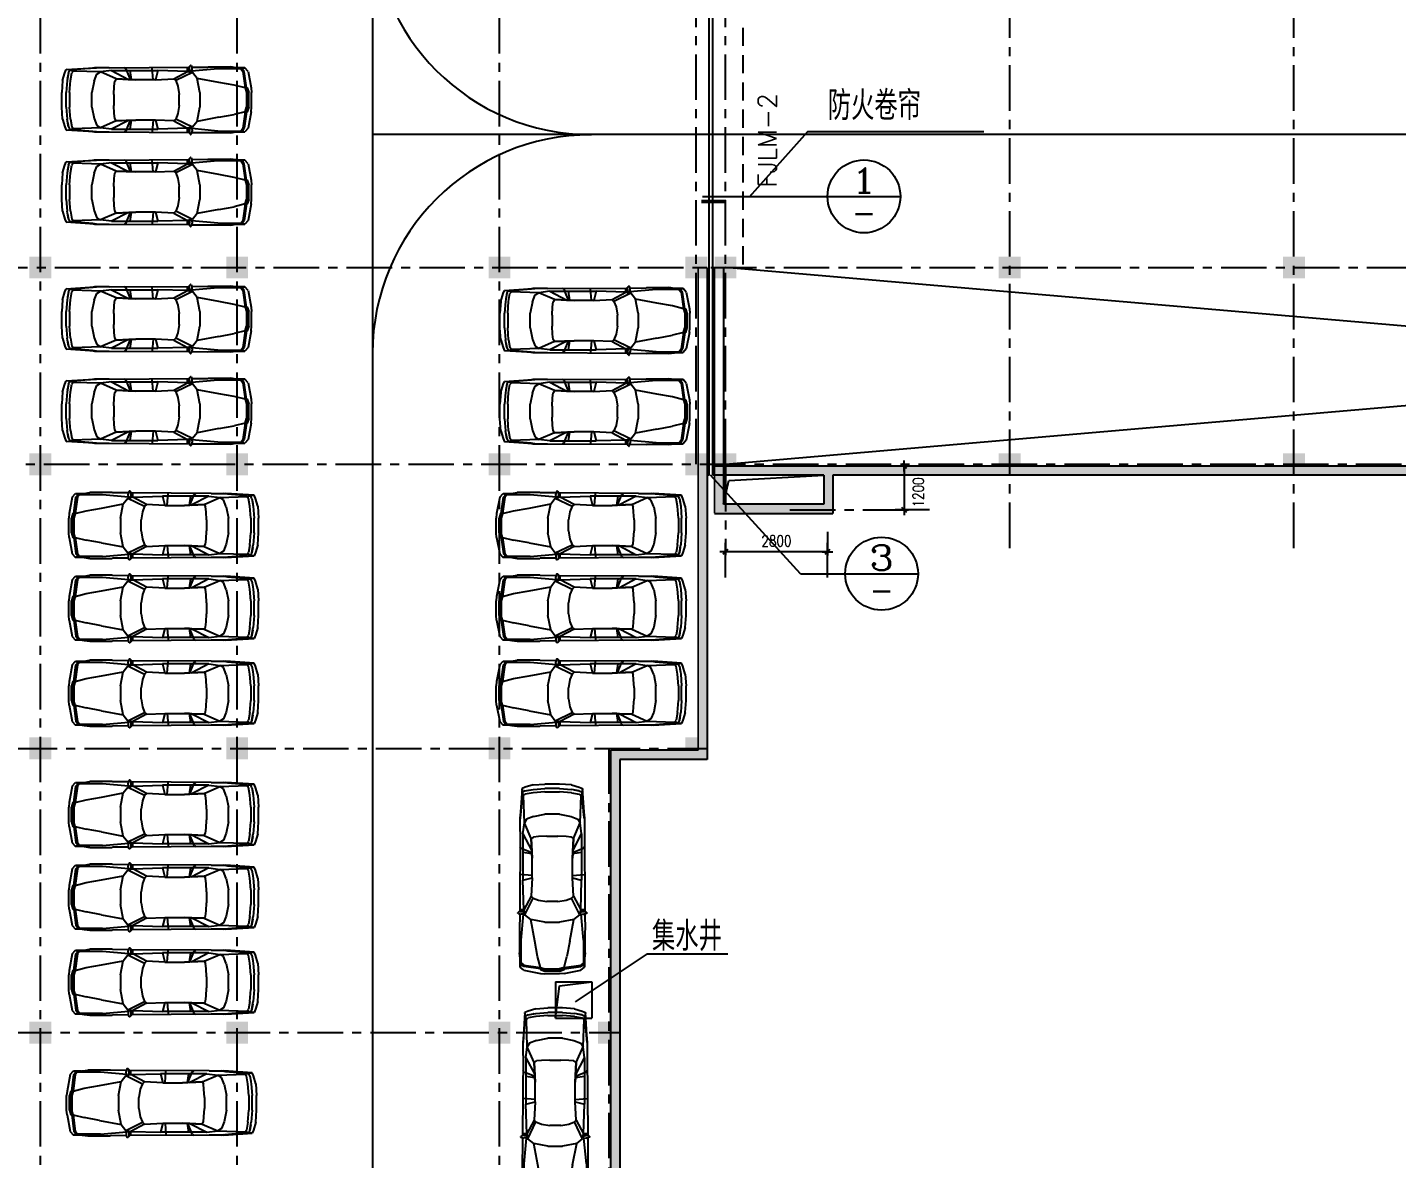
# Model space of a CAD drawing. Extents: x -542930 to 249594, y -301235 to 84515.
# Drawn here: x 31171 to 68745, y -172118 to -141068 of the extents above; entities that cross this region are included whole.
import ezdxf
from ezdxf.enums import TextEntityAlignment as Align

# ---------------------------------------------------------------- set-up
doc = ezdxf.new("R2010")
doc.units = 0
doc.header["$LTSCALE"] = 1000
doc.header["$MEASUREMENT"] = 0
doc.linetypes.add('CENTER', pattern=[2, 1.25, -0.25, 0.25, -0.25])
doc.linetypes.add('DASHED', pattern=[0.75, 0.5, -0.25])
doc.layers.get('0').update_dxf_attribs({"linetype": 'CONTINUOUS'})
doc.layers.get('DEFPOINTS').update_dxf_attribs({"linetype": 'CONTINUOUS'})
for name, color, linetype in [('A-CH-TEXT', 2, 'CONTINUOUS'), ('A-COLUMN', 5, 'CONTINUOUS'), ('A-FURN', 251, 'CONTINUOUS'), ('A-GRID', 1, 'CENTER'), ('A-STAIR', 3, 'CONTINUOUS'), ('OTHER', 7, 'CONTINUOUS'), ('PUB_DIM', 3, 'CONTINUOUS'), ('PUB_TITLE', 4, 'CONTINUOUS'), ('WALL', 255, 'CONTINUOUS')]:
    doc.layers.add(name, color=color, linetype=linetype)
doc.styles.add('COMP', font='complex', dxfattribs={"bigfont": 'hztxt'})
doc.styles.add('DIM_FONT', font='SIMPLEX.shx', dxfattribs={"width": 0.8})
doc.styles.add('HZXY', font='romans.shx', dxfattribs={"width": 0.8, "bigfont": 'hztxt.shx'})
doc.dimstyles.new('DIMN', dxfattribs={"dimtxt": 300, "dimasz": 1, "dimexe": 250, "dimexo": 300, "dimgap": 150, "dimtad": 1, "dimdec": 0, "dimdsep": 46, "dimtxsty": 'DIM_FONT', "dimblk": '_DIMX', "dimcen": 2.5, "dimclrt": 7, "dimadec": 0, "dimazin": 0, "dimtfac": 1, "dimtdec": 0, "dimtix": 1, "dimtmove": 2, "dimatfit": 3, "dimldrblk": '_DIMX', "dimfxl": 1, "dimtolj": 1, "dimtzin": 0, "dimarcsym": 0})

# ---------------------------------------------------------------- blocks, each defined once
blk = doc.blocks.new('M_F27')
for p, q in [((-2426, 736), (-2389, 824)), ((-2389, 824), (-1610, 874)), ((-2389, 824), (-1560, 874)), ((-2264, 812), (-2389, 824)), ((-2326, 736), (-2288, 811)), ((-2200, 786), (-2288, 811)), ((-2200, 786), (-2238, 736)), ((-1560, 874), (-2212, 815)), ((-2208, 815), (-2211, 814)), ((-1660, 862), (-2208, 815)), ((-1446, 761), (-2200, 786)), ((-1560, 874), (-1660, 862)), ((-1617, 869), (-1620, 866)), ((-1208, 874), (-1610, 874)), ((-1547, 698), (-1446, 761)), ((-1145, 799), (-1446, 761)), ((-1019, 572), (-1446, 761)), ((-1208, 874), (980, 889)), ((-1145, 799), (-682, 557)), ((-1145, 799), (124, 799)), ((-743, 849), (-793, 874)), ((-730, 799), (-743, 849)), ((-630, 555), (-730, 799)), ((-642, 799), (-605, 554)), ((-2, 547), (-27, 877)), ((124, 799), (61, 547)), ((941, 773), (124, 799)), ((564, 572), (941, 773)), ((941, 773), (941, 874)), ((983, 777), (941, 773)), ((941, 773), (987, 765)), ((980, 902), (995, 790)), ((980, 790), (980, 898)), ((995, 790), (980, 790)), ((980, 790), (992, 746)), ((984, 905), (1020, 939)), ((995, 790), (1022, 746)), ((1022, 748), (995, 790)), ((1053, 768), (1022, 746)), ((1036, 935), (1062, 857)), ((1036, 756), (1079, 748)), ((1051, 889), (1497, 893)), ((1057, 776), (1062, 857)), ((1770, 849), (1058, 784)), ((1506, 899), (2121, 899)), ((2461, 849), (1770, 849)), ((2272, 876), (2121, 899)), ((2272, 876), (2272, 874)), ((2437, 851), (2272, 876)), ((2511, 874), (2287, 874)), ((2398, 849), (2461, 773)), ((2437, 850), (2433, 851)), ((2498, 773), (2436, 849)), ((2511, 874), (2450, 850)), ((2461, 773), (2523, 321)), ((2561, 321), (2498, 773)), ((2599, 773), (2511, 874)), ((2599, 773), (2687, 321)), ((-2489, 522), (-2514, 196)), ((-2489, 522), (-2426, 736)), ((-2364, 522), (-2389, 196)), ((-2326, 736), (-2364, 522)), ((-2326, 736), (-2351, 596)), ((-2351, 594), (-2351, 596)), ((-2301, 196), (-2276, 522)), ((-2276, 522), (-2238, 736)), ((-1622, 510), (-1685, 196)), ((-1622, 510), (-1547, 698)), ((-1070, 371), (-1057, 510)), ((-1019, 572), (-1057, 510)), ((-680, 556), (-1019, 572)), ((-1019, 572), (-479, 547)), ((-680, 556), (-630, 555)), ((-605, 554), (-630, 555)), ((-479, 547), (-605, 554)), ((61, 547), (-479, 547)), ((61, 547), (564, 572)), ((564, 572), (614, 522)), ((1079, 748), (614, 522)), ((614, 522), (677, 371)), ((992, 746), (1021, 747)), ((1021, 747), (1022, 748)), ((1204, 585), (1079, 748)), ((1795, 472), (1204, 585)), ((1280, 196), (1204, 585)), ((2222, 397), (1795, 472)), ((2523, 321), (2222, 397)), ((-2514, -206), (-2514, 196)), ((-2389, -206), (-2389, 196)), ((-2301, 196), (-2301, -206)), ((-1685, -206), (-1685, 196)), ((-1082, 145), (-1070, 371)), ((-1082, 145), (-1082, -156)), ((677, 371), (714, 145)), ((714, -156), (714, 145)), ((1280, 196), (1280, -206)), ((2523, 321), (2586, 321)), ((2523, 321), (2561, 196)), ((2580, 196), (2542, 321)), ((2561, 196), (2561, -206)), ((2611, 196), (2574, 321)), ((2580, 321), (2618, 196)), ((2580, 196), (2580, -206)), ((2611, 196), (2611, -206)), ((2618, -206), (2618, 196)), ((2687, 321), (2699, 196)), ((2699, -206), (2699, 196)), ((-2489, -533), (-2514, -206)), ((-2389, -206), (-2364, -533)), ((-2276, -533), (-2301, -206)), ((-1685, -206), (-1622, -520)), ((-1070, -382), (-1082, -156)), ((714, -156), (677, -382)), ((1204, -596), (1280, -206)), ((2523, -332), (2222, -407)), ((2523, -332), (2461, -784)), ((2561, -332), (2498, -784)), ((2523, -332), (2561, -206)), ((2586, -332), (2523, -332)), ((2580, -206), (2542, -332)), ((2618, -6), (2561, -6)), ((2574, -332), (2611, -206)), ((2618, -206), (2580, -332)), ((2687, -332), (2599, -784)), ((2687, -332), (2699, -206)), ((-2489, -533), (-2426, -747)), ((-2426, -747), (-2389, -835)), ((-2326, -747), (-2364, -533)), ((-2351, -607), (-2351, -605)), ((-2351, -607), (-2326, -747)), ((-2326, -747), (-2288, -822)), ((-2276, -533), (-2238, -747)), ((-2200, -797), (-2238, -747)), ((-1622, -520), (-1547, -709)), ((-1547, -709), (-1446, -772)), ((-1019, -583), (-1446, -772)), ((-682, -568), (-1145, -809)), ((-1057, -520), (-1070, -382)), ((-1019, -583), (-1057, -520)), ((-479, -558), (-1019, -583)), ((-1019, -583), (-680, -567)), ((-730, -809), (-630, -566)), ((-680, -567), (-682, -568)), ((-680, -567), (-630, -566)), ((-605, -565), (-642, -809)), ((-630, -566), (-605, -565)), ((-605, -565), (-479, -558)), ((61, -558), (-479, -558)), ((-2, -558), (-27, -884)), ((61, -558), (124, -809)), ((564, -583), (61, -558)), ((614, -533), (564, -583)), ((564, -583), (941, -784)), ((677, -382), (614, -533)), ((1079, -759), (614, -533)), ((1204, -596), (1079, -759)), ((1795, -483), (1204, -596)), ((1795, -483), (2222, -407)), ((-2389, -835), (-2264, -823)), ((-1560, -885), (-2389, -835)), ((-1610, -885), (-2389, -835)), ((-2288, -822), (-2200, -797)), ((-2212, -826), (-1560, -885)), ((-2208, -826), (-2211, -825)), ((-1660, -872), (-2208, -826)), ((-1446, -772), (-2200, -797)), ((-1560, -885), (-1660, -872)), ((-1621, -877), (-1617, -880)), ((-1610, -885), (-1208, -885)), ((-1145, -809), (-1446, -772)), ((-1208, -885), (980, -900)), ((-1145, -809), (124, -809)), ((-743, -860), (-793, -885)), ((-743, -860), (-730, -809)), ((941, -784), (124, -809)), ((987, -776), (941, -784)), ((983, -788), (941, -784)), ((941, -885), (941, -784)), ((992, -757), (980, -800)), ((995, -800), (980, -800)), ((995, -800), (980, -913)), ((980, -909), (980, -800)), ((984, -916), (1020, -950)), ((992, -757), (1021, -758)), ((995, -800), (1022, -757)), ((1022, -758), (995, -800)), ((1021, -758), (1022, -758)), ((1022, -757), (1053, -779)), ((1036, -767), (1079, -759)), ((1036, -946), (1062, -867)), ((1051, -901), (1497, -904)), ((1057, -787), (1062, -867)), ((1770, -860), (1058, -795)), ((2121, -910), (1506, -910)), ((1770, -860), (2461, -860)), ((2121, -910), (2272, -887)), ((2270, -887), (2121, -910)), ((2437, -861), (2272, -887)), ((2272, -885), (2272, -887)), ((2285, -885), (2511, -885)), ((2398, -860), (2461, -784)), ((2436, -860), (2498, -784)), ((2437, -861), (2436, -860)), ((2450, -861), (2511, -885)), ((2599, -784), (2511, -885))]:
    blk.add_line(p, q)
for centre, start, end in [((990, 898), 132.965, 179.7454), ((1027, 932), 18.1573, 132.965), ((1047, 776), 305.1542, 356.8636), ((990, -909), 180.2546, 227.035), ((1027, -942), 227.035, 341.8427), ((1047, -787), 3.1798, 54.8458)]:
    blk.add_arc(centre, 10, start, end)
at = {"width": 0.8, "flags": 9}
for tag in ['XSIZE', 'YSIZE']:
    blk.add_attdef(tag, (0, 0), '', height=0.5, dxfattribs=at)
blk = doc.blocks.new('_FZH')
blk.add_solid([(-0.5, -0.5), (0.5, -0.5), (-0.5, 0.5), (0.5, 0.5)])
blk = doc.blocks.new('_INDEX')
blk.add_line((-0.5, 0), (0.5, 0))
blk.add_circle((0, 0), 0.5)
at = {"style": 'COMP'}
for tag, width, p, p2 in [('1', 2.333333, (-0.17, 0.05), (0.17, 0.05)), ('-', 1.166667, (-0.17, -0.39), (0.17, -0.39))]:
    blk.add_attdef(tag, text='', height=0.34, dxfattribs=dict(at, width=width)).set_placement(p, p2, align=Align.FIT)
blk = doc.blocks.new('_DIMX')
blk.add_line((-150, 0), (150, 0))
at = {"const_width": 50}
blk.add_lwpolyline([(-70, -70), (70, 70)], dxfattribs=at)
blk = doc.blocks.new('*D564')
at = {"layer": 'DEFPOINTS', "color": 0, "transparency": 16777216}
for p in [(50327, -155463), (50327, -156463), (53127, -156463)]:
    blk.add_point(p, dxfattribs=at)
at = {"layer": 'PUB_DIM', "color": 0, "lineweight": -2, "transparency": 16777216}
for p, q in [((50327, -156163), (50327, -155213)), ((53126, -155463), (50328, -155463)), ((53127, -156163), (53127, -155213))]:
    blk.add_line(p, q, dxfattribs=at)
for p, rotation in [((50327, -155463), 180.000000000031), ((53127, -155463), 3.101519041592837e-11)]:
    blk.add_blockref('_DIMX', p, dxfattribs=dict(at, rotation=rotation))
at = {"layer": 'PUB_DIM', "color": 7, "transparency": 16777216, "insert": (51727, -155163), "char_height": 300, "attachment_point": 5, "style": 'DIM_FONT'}
blk.add_mtext('\\A1;2800', dxfattribs=at)
blk = doc.blocks.new('*D565')
at = {"layer": 'DEFPOINTS', "color": 0, "transparency": 16777216}
for p in [(56230, -153109), (55230, -154309), (56230, -154309)]:
    blk.add_point(p, dxfattribs=at)
at = {"layer": 'PUB_DIM', "color": 0, "lineweight": -2, "transparency": 16777216}
for p, q in [((55930, -153109), (54980, -153109)), ((55230, -153110), (55230, -154308)), ((55930, -154309), (54980, -154309))]:
    blk.add_line(p, q, dxfattribs=at)
for p, rotation in [((55230, -153109), 90), ((55230, -154309), 270)]:
    blk.add_blockref('_DIMX', p, dxfattribs=dict(at, rotation=rotation))
at = {"layer": 'PUB_DIM', "color": 7, "transparency": 16777216, "insert": (55619, -153832), "char_height": 300, "attachment_point": 5, "rotation": 90, "style": 'DIM_FONT'}
blk.add_mtext('\\A1;1200', dxfattribs=at)

msp = doc.modelspace()

# ---------------------------------------------------------------- hatches: boundary and pattern name
at = {"layer": 'PUB_DIM'}
h = msp.add_hatch(color=256, dxfattribs=at)
h.paths.add_polyline_path([(50648.624, -154158.951), (50327.295, -154158.951), (50327.295, -154408.951), (50876.295, -154408.951)])
h.paths.add_polyline_path([(50277.295, -153751.204), (50027.295, -153476.685), (50027.295, -154408.951), (50327.295, -154408.951), (50327.295, -154158.951), (50277.295, -154158.951)])
h.paths.add_polyline_path([(50277.295, -153358.951), (50027.295, -153358.951), (50027.295, -153476.685), (50277.295, -153751.204)])
h.paths.add_polyline_path([(49827.295, -153358.951), (49827.295, -153058.951), (49577.295, -153058.951), (49577.295, -159331.81), (49827.295, -159165.603)])
h.paths.add_polyline_path([(49827.295, -159165.603), (49577.295, -159331.81), (49577.295, -160858.951), (49827.295, -160858.951)])
h.paths.add_polyline_path([(49827.295, -160858.951), (49577.295, -160858.951), (49577.295, -160908.951), (47177.295, -160908.951), (47177.295, -168658.951), (47427.295, -168658.951), (47427.295, -161158.951), (49827.295, -161158.951)])
h = msp.add_hatch(color=256, dxfattribs=at)
h.paths.add_polyline_path([(73727.295, -153358.951), (73727.295, -153108.951), (65927.295, -153108.951), (65927.295, -153358.951)])
h.paths.add_polyline_path([(74919.972, -153358.951), (74840.843, -153108.951), (73727.295, -153108.951), (73727.295, -153358.951)])
h.paths.add_polyline_path([(65927.295, -153358.951), (65927.295, -153108.951), (58127.295, -153108.951), (58127.295, -153358.951)])
h.paths.add_polyline_path([(50327.295, -153108.951), (50327.295, -153358.951), (53027.295, -153358.951), (53027.295, -154158.951), (50648.624, -154158.951), (50876.295, -154408.951), (53277.295, -154408.951), (53277.295, -153358.951), (58127.295, -153358.951), (58127.295, -153108.951)])
h.paths.add_polyline_path([(55393.786, -154307.426), (55393.786, -153357.426), (55843.786, -153357.426), (55843.786, -154307.426)], flags=25)
h = msp.add_hatch(color=256, dxfattribs=at)
h.paths.add_polyline_path([(47427.295, -168658.951), (47177.295, -168658.951), (47177.295, -179858.951), (47127.295, -179858.951), (47127.295, -179958.951), (47427.295, -179958.951)])
h.paths.add_polyline_path([(47177.295, -181158.951), (47427.295, -181158.951), (47427.295, -179958.951), (47127.295, -179958.951), (47127.295, -180058.951), (47177.295, -180058.951)])
h.paths.add_polyline_path([(47127.295, -180058.951), (47127.295, -179858.951), (44127.295, -179858.951), (44127.295, -181158.951), (44238.323, -181158.951), (44238.323, -180058.951)])
h.paths.add_polyline_path([(62127.295, -181658.951), (62127.295, -181908.951), (67184.561, -181908.951), (67308.534, -181658.951)])
h.paths.add_polyline_path([(62127.295, -181908.951), (62127.295, -181658.951), (54927.295, -181658.951), (54927.295, -181908.951)])
h.paths.add_polyline_path([(49527.295, -181658.951), (49527.295, -181908.951), (54927.295, -181908.951), (54927.295, -181658.951)])
h.paths.add_polyline_path([(47127.295, -181658.951), (47127.295, -181908.951), (49527.295, -181908.951), (49527.295, -181658.951)])

# ---------------------------------------------------------------- linework, layer by layer
msp.add_line((53127.463, -145707.598), (55127.463, -145707.598))
at = {"color": 6}
for p, q in [((50327.295, -153058.951), (112727.295, -147658.951)), ((112727.295, -153058.951), (50327.295, -147658.951))]:
    msp.add_line(p, q, dxfattribs=at)
at = {"const_width": 100}
msp.add_lwpolyline([(49666.561, -145848.473), (50344.077, -145848.473)], dxfattribs=at)
msp.add_circle((54127.463, -145707.598), 1000)
at = {"layer": 'A-CH-TEXT', "color": 7}
msp.add_lwpolyline([(50991.58, -145714.271), (52590.548, -143923.839), (57414.818, -143923.839)], dxfattribs=at)
at = {"layer": 'A-GRID'}
for p, q in [((31527.295, -271788.866), (31527.295, -114158.596)), ((36927.295, -271788.866), (36927.295, -114158.098)), ((44127.295, -271788.866), (44127.295, -115157.434)), ((58127.295, -155358.951), (58127.295, -115156.217)), ((65927.295, -155358.951), (65927.295, -115155.498)), ((49527.295, -153058.951), (49527.295, -115756.936)), ((50327.295, -153058.951), (50327.295, -115756.936)), ((-70072.705, -147658.951), (229916.059, -147658.951)), ((-70372.705, -153058.951), (229916.059, -153058.951)), ((50327.295, -153101.679), (50327.295, -155558.652)), ((52096.477, -154308.951), (55346.477, -154308.951)), ((53127.295, -154912.107), (53127.295, -155562.107)), ((6736.438, -160858.951), (49827.295, -160858.951)), ((47127.295, -160858.951), (47127.295, -183159.641)), ((6583.67, -168658.951), (47427.295, -168658.951))]:
    msp.add_line(p, q, dxfattribs=at)
at = {"layer": 'A-STAIR'}
for p, q in [((49880.076, -153358.951), (49880.076, -117358.951)), ((49980.076, -153358.951), (49980.076, -117358.951)), ((40642.236, -126309.036), (40642.236, -202958.951)), ((40642.236, -143996.708), (218301.177, -143996.708))]:
    msp.add_line(p, q, dxfattribs=at)
for centre, start, end in [((46642.236, -138014.187), 180, 270), ((46642.236, -150014.187), 90, 180)]:
    msp.add_arc(centre, 6000, start, end, dxfattribs=at)
at = {"layer": 'OTHER', "linetype": 'DASHED'}
msp.add_line((50802.57, -141076.21), (50802.57, -147576.21), dxfattribs=at)
at = {"layer": 'PUB_DIM'}
for p, q in [((49697.281, -145707.598), (53627.463, -145707.598)), ((52382.326, -156062.685), (49920.076, -153358.951)), ((52382.326, -156062.685), (54111.659, -156062.685))]:
    msp.add_line(p, q, dxfattribs=at)
at = {"layer": 'PUB_TITLE'}
for p, q in [((50277.295, -154158.951), (50420.27, -153501)), ((50420.27, -153501), (53027.295, -153358.951)), ((48179.9, -166499.987), (46200.029, -167816.26)), ((48179.9, -166499.987), (50392.302, -166499.987)), ((45662.661, -167266.717), (45662.661, -168266.717)), ((45662.661, -167266.717), (46662.661, -167266.717)), ((45662.661, -168266.717), (45770.067, -167372.94)), ((45770.067, -167372.94), (46662.661, -167266.717)), ((46662.661, -167266.717), (46662.661, -168266.717)), ((45662.661, -168266.717), (46662.661, -168266.717))]:
    msp.add_line(p, q, dxfattribs=at)
at = {"layer": 'WALL', "color": 54}
for p, q in [((49576.533, -147658.951), (49826.533, -147658.951)), ((50027.295, -147658.951), (50277.295, -147658.951)), ((49880.076, -153108.951), (49827.295, -153108.951)), ((81402.487, -153108.951), (49980.076, -153108.951)), ((49827.295, -153358.951), (49827.295, -161158.951)), ((49880.076, -153358.951), (49827.295, -153358.951)), ((53027.295, -153358.951), (49980.076, -153358.951)), ((53027.295, -153358.951), (53027.295, -154158.951)), ((53277.295, -153358.951), (53277.295, -154408.951)), ((81602.295, -153358.951), (53277.295, -153358.951)), ((50027.295, -154408.951), (53277.295, -154408.951)), ((53027.295, -154158.951), (50277.295, -154158.951)), ((47177.295, -179858.951), (47177.295, -160908.951)), ((49577.295, -160908.951), (47177.295, -160908.951)), ((47427.295, -161158.951), (47427.295, -181513.393)), ((49827.295, -161158.951), (47427.295, -161158.951))]:
    msp.add_line(p, q, dxfattribs=at)
at = {"layer": 'WALL', "color": 54, "const_width": 50}
for points in [[(49577.295, -147658.951), (49577.295, -160908.951)], [(49827.295, -147658.951), (49827.295, -153358.951)], [(50027.295, -147658.951), (50027.295, -154408.951)], [(50277.295, -147658.951), (50277.295, -154158.951)]]:
    msp.add_lwpolyline(points, dxfattribs=at)

# ---------------------------------------------------------------- block references
at = {"layer": 'A-COLUMN', "xscale": 600, "yscale": 600, "zscale": 599.9999999999989}
for p in [(31527.295, -147658.951), (36927.295, -147658.951), (44127.295, -147658.951), (49527.295, -147658.951), (50327.295, -147658.951), (58127.295, -147658.951), (65927.295, -147658.951), (31527.295, -153058.951), (36927.295, -153058.951), (44127.295, -153058.951), (49527.295, -153058.951), (50327.295, -153058.951), (58127.295, -153058.951), (65927.295, -153058.951), (31527.295, -160858.951), (36927.295, -160858.951), (44127.295, -160858.951), (49527.295, -160858.951), (31527.295, -168658.951), (36927.295, -168658.951), (44127.295, -168658.951), (47127.295, -168658.951)]:
    msp.add_blockref('_FZH', p, dxfattribs=at)
at = {"layer": 'A-FURN', "color": 251}
for p in [(34626.684, -143051.932), (34626.684, -145582.103), (34626.684, -149066.791), (46652.669, -149110.87), (34626.684, -151596.963), (46652.669, -151609.483)]:
    msp.add_blockref('M_F27', p, dxfattribs=at)
at = {"layer": 'A-FURN', "color": 251, "xscale": -1}
for p in [(35003.295, -154734.151), (46735.686, -154734.151), (35003.295, -157006.644), (46735.686, -157006.644), (35003.295, -159339.824), (46735.686, -159339.824), (35003.295, -162666.947), (35003.295, -164939.44), (35003.295, -167272.62), (34947.83, -170585.882)]:
    msp.add_blockref('M_F27', p, dxfattribs=at)
at = {"layer": 'A-FURN', "color": 251, "xscale": -1, "rotation": 90}
for p in [(45570.093, -164350.667), (45649.598, -170495.017)]:
    msp.add_blockref('M_F27', p, dxfattribs=at)
at = {"layer": 'PUB_DIM'}
ref = msp.add_blockref('_INDEX', (54611.659, -156062.685), dxfattribs=dict(at, xscale=2000, yscale=2000, zscale=2000))
ref.add_attrib('1', '3', dxfattribs={"layer": '0', "height": 680, "style": 'COMP', "width": 1.5}).set_placement((54271.659, -155962.685), (54951.659, -155962.685), align=Align.FIT)
ref.add_attrib('-', '-', dxfattribs={"layer": '0', "height": 680, "style": 'COMP', "width": 1.166667}).set_placement((54271.659, -156842.685), (54951.659, -156842.685), align=Align.FIT)

# ---------------------------------------------------------------- texts
at = {"style": 'COMP'}
for tag, text, width, p, p2 in [('1', '1', 2.333333, (53787.463, -145607.598), (54467.463, -145607.598)), ('-', '-', 1.166667, (53787.463, -146487.598), (54467.463, -146487.598))]:
    msp.add_attdef(tag, text=text, height=680, dxfattribs=dict(at, width=width)).set_placement(p, p2, align=Align.FIT)
at = {"layer": 'A-CH-TEXT', "color": 7, "style": 'HZXY', "width": 0.8}
for s, p in [('防火卷帘', (53133.715, -143610.052)), ('集水井', (48309.64, -166411.198))]:
    msp.add_text(s, height=800, dxfattribs=at).set_placement(p)
at = {"layer": 'A-CH-TEXT', "color": 7, "style": 'HZXY'}
msp.add_text('FJLM-2', height=500, rotation=90, dxfattribs=at).set_placement((51723.42, -145469.665))

# ---------------------------------------------------------------- dimensions: what is measured, and where the dimension line sits
at = {"layer": 'PUB_DIM'}
dim = msp.add_linear_dim(base=(55230.113, -154308.953), p1=(56230.113, -153108.953), p2=(56230.113, -154308.953), angle=270, dimstyle='DIMN', dxfattribs=at)
dim.commit()
dim.dimension.update_dxf_attribs({"geometry": '*D565', "text_midpoint": (55618.786, -153832.426), "dimtype": 161})
dim = msp.add_aligned_dim(p1=(53127.29, -156462.515), p2=(50327.29, -156462.515), distance=-1000, dimstyle='DIMN', dxfattribs=at)
dim.commit()
dim.dimension.update_dxf_attribs({"geometry": '*D564', "text_midpoint": (51727.29, -155162.515)})

doc.saveas('drawing.dxf')
